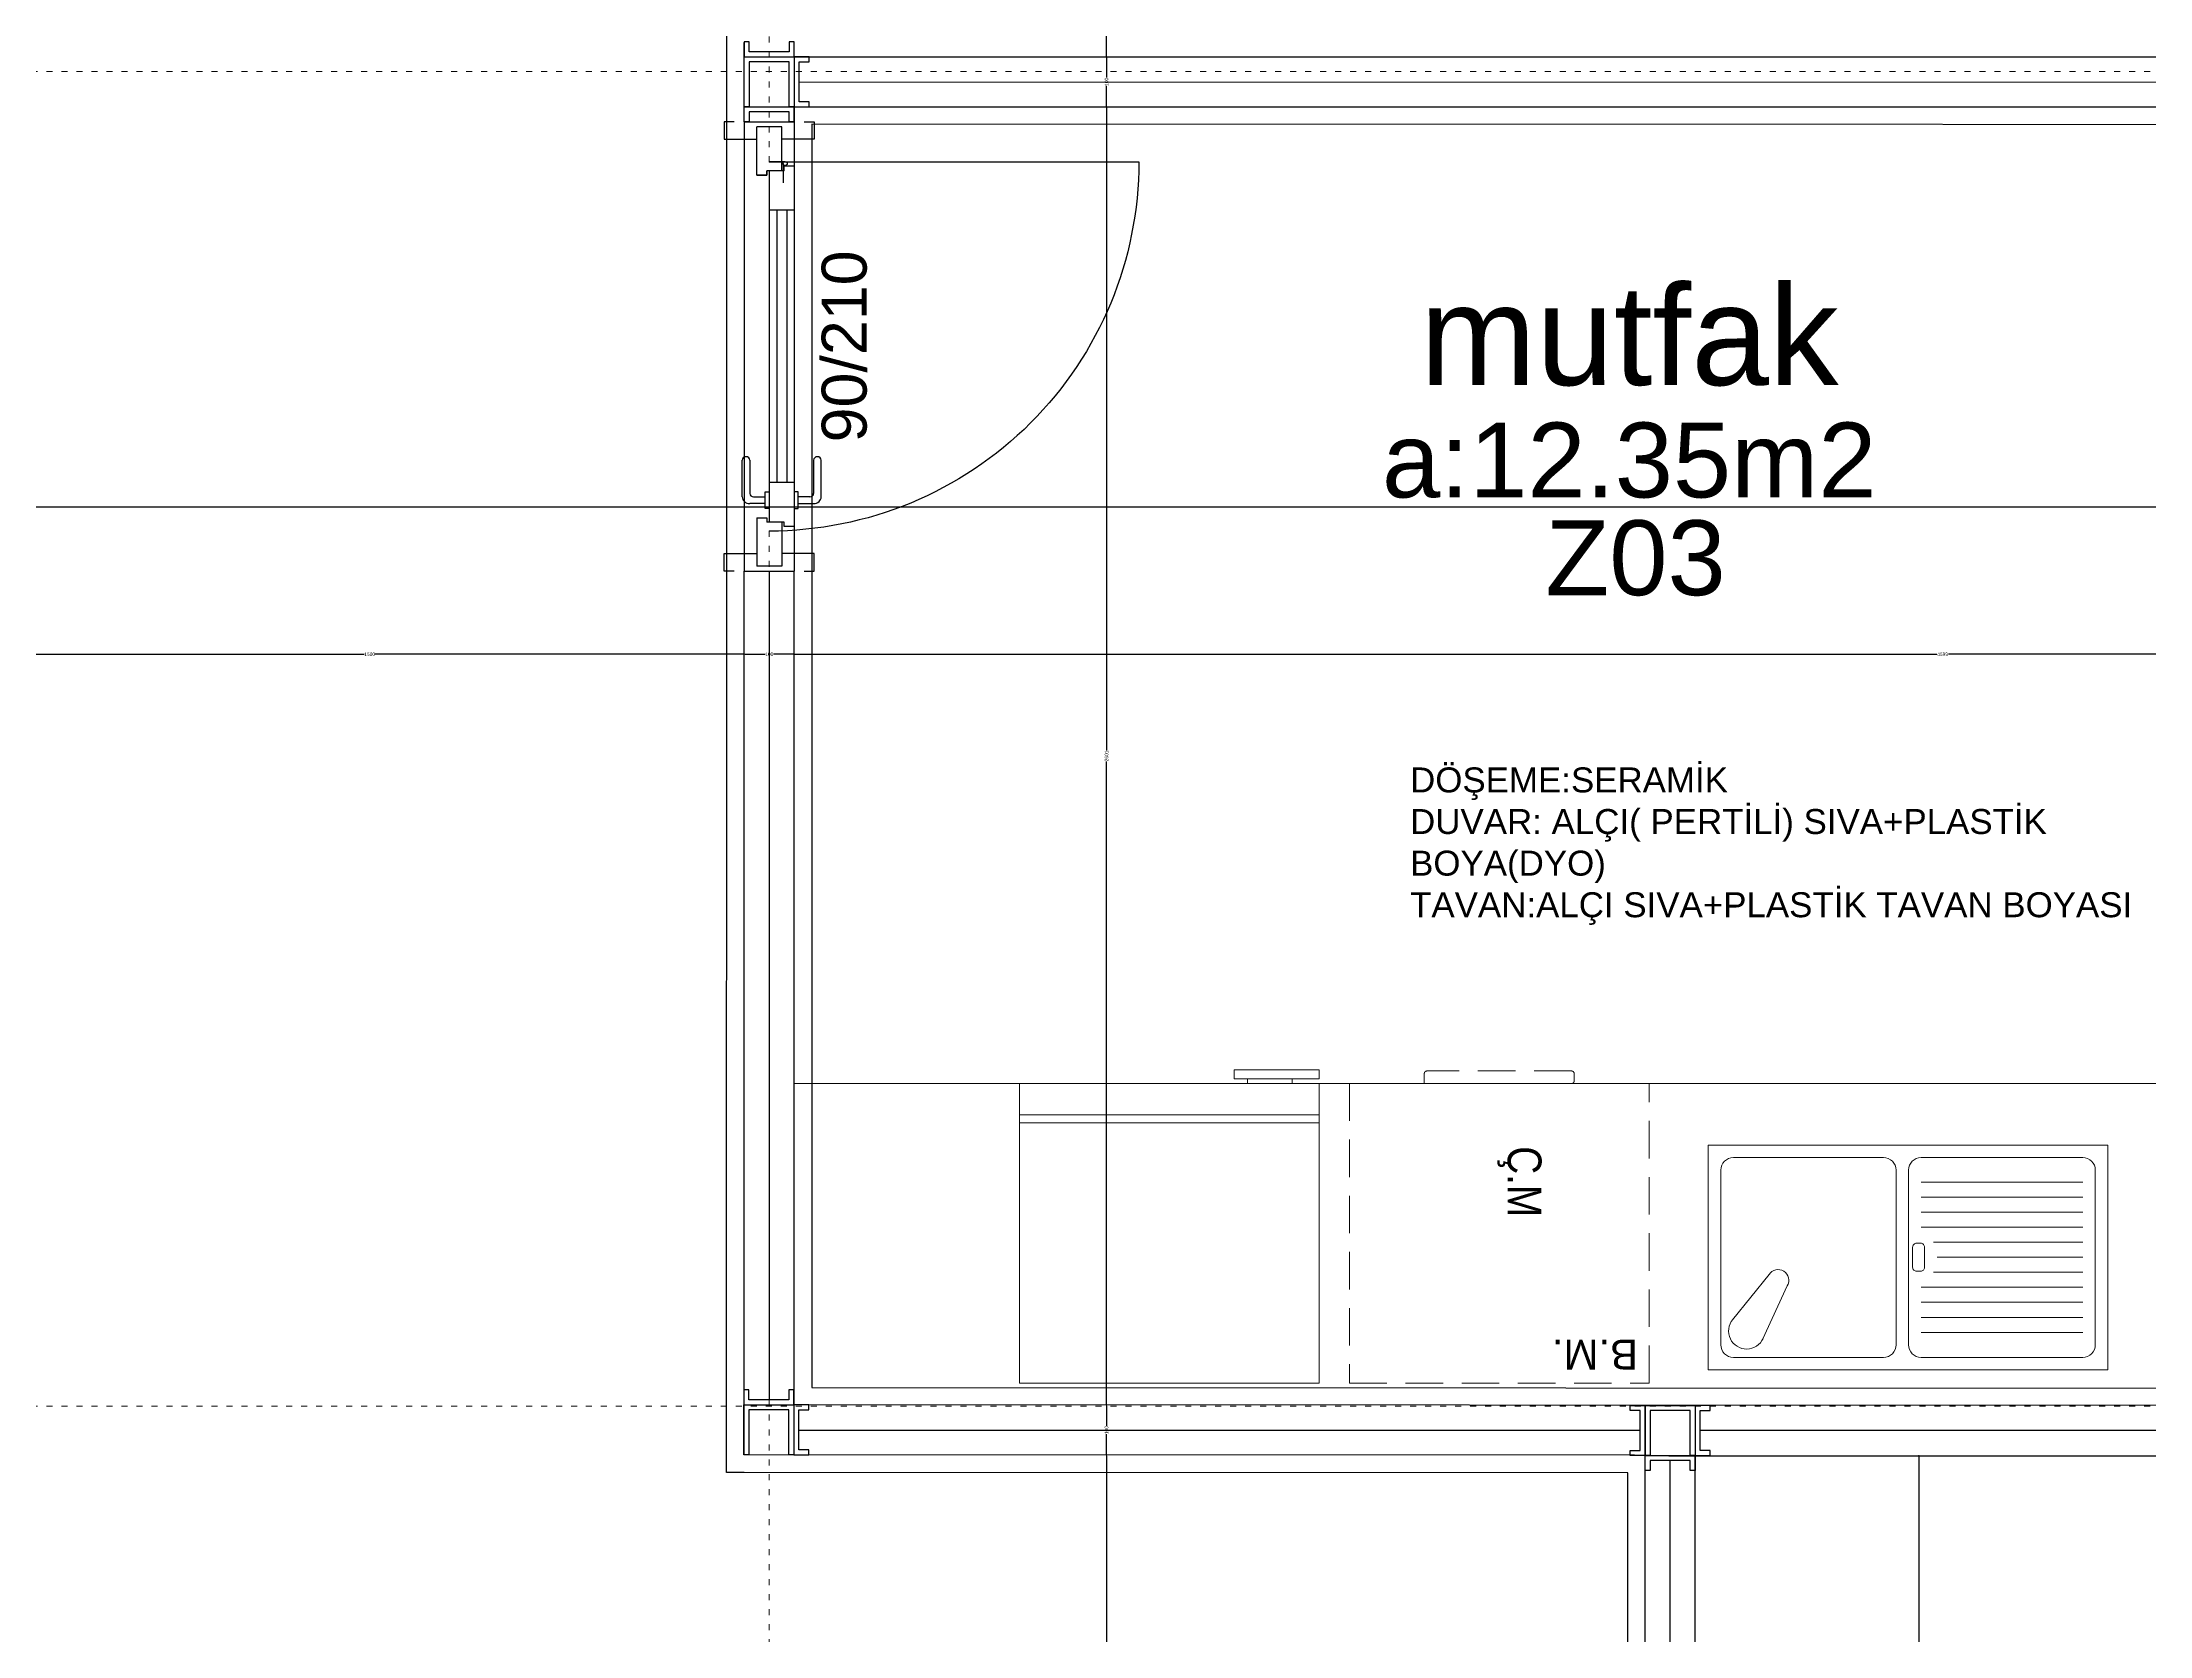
# Model space of a CAD drawing. Header units: centimetres. Extents: x -373760 to 14750, y -122502 to 29584.
# Drawn here: x -286077 to -281857, y -75627 to -72435 of the extents above; entities that cross this region are included whole.
import ezdxf
from ezdxf.enums import TextEntityAlignment as Align

# ---------------------------------------------------------------- set-up
doc = ezdxf.new("R2010")
doc.units = ezdxf.units.CM
doc.linetypes.add('ACAD_ISO03W100', pattern=[30, 12, -18])
doc.linetypes.add('HIDDENX2', pattern=[0.75, 0.5, -0.25])
for name, color, linetype, lineweight in [('AKSLAR-P', 211, 'Continuous', 9), ('duvar', 10, 'Continuous', 25), ('KAPI', 205, 'Continuous', 25), ('KESİT CIZGILERİ-P', 35, 'Continuous', 25), ('TEFRIS -P', 173, 'Continuous', 9), ('TEFRIS -P @ 1', 173, 'Continuous', 9), ('TEFRIS_TWA', 173, 'Continuous', 9), ('YAZI_MIMARI_GENEL_TWA', 253, 'Continuous', 9), ('YAZILAR-P', 173, 'Continuous', 9), ('ÖLÇÜ', 3, 'Continuous', 25), ('Ölçü iç KGK', 124, 'Continuous', 20)]:
    doc.layers.add(name, color=color, linetype=linetype, lineweight=lineweight)
for name, color, linetype in [('alan', 7, 'Continuous'), ('duvar-kesim', 7, 'Continuous'), ('kapi-yazi', 7, 'Continuous'), ('Kolon', 7, 'Continuous'), ('mahal', 7, 'Continuous'), ('MERDİVEN1', 9, 'Continuous'), ('Oda', 7, 'Continuous'), ('siva', 121, 'Continuous'), ('TASYUNU-P', 40, 'Continuous')]:
    doc.layers.add(name, color=color, linetype=linetype)
doc.styles.add('AURA Swiss CnBT', font='swissc.ttf')
doc.styles.get("Standard").update_dxf_attribs({"font": 'arial.ttf'})
doc.linetypes.add('BATTING', pattern='A,0.00254,-2.54,[134,ltypeshp.shx,S=2.54,R=0,X=-2.54,Y=0],-5.08,[134,ltypeshp.shx,S=2.54,R=180,X=2.54,Y=0],-2.54', length=10.16254)
doc.dimstyles.new('Aydın İç Ölçü', dxfattribs={"dimtxt": 7, "dimasz": 3, "dimexe": 0.18, "dimexo": 0.0625, "dimgap": 1, "dimtad": 0, "dimdec": 0, "dimzin": 0, "dimdsep": 46, "dimtxsty": 'Standard', "dimblk": 'DOT', "dimcen": 1, "dimse1": 1, "dimse2": 1, "dimclrd": 256, "dimclrt": 6, "dimadec": 0, "dimazin": 0, "dimtfac": 1, "dimtdec": 0, "dimtix": 1, "dimtofl": 0, "dimtmove": 0, "dimatfit": 3, "dimldrblk": 'DOT', "dimfxl": 1, "dimtolj": 1, "dimtzin": 0, "dimarcsym": 0})

# ---------------------------------------------------------------- blocks, each defined once
blk = doc.blocks.new('*U151')
at = {"layer": 'TEFRIS_TWA'}
for p, q in [((0, -52.1), (60, -52.1)), ((0, -53.7), (60, -53.7)), ((45.7, -60), (45.7, -60.9)), ((45.7, -60), (45.7, -60.9)), ((54.6, -60.9), (54.6, -60)), ((54.6, -60.9), (54.6, -60))]:
    blk.add_line(p, q, dxfattribs=at)
for points in [[(60, -60), (60, 0), (0, 0), (0, -60)], [(60, -62.7), (43, -62.7), (43, -60.9), (60, -60.9)]]:
    blk.add_lwpolyline(points, close=True, dxfattribs=at)
for points in [[(54.6, -60), (60, -60), (60, 0), (0, 0), (0, -60), (45.7, -60)], [(54.6, -60.9), (60, -60.9), (60, -62.7), (43, -62.7), (43, -60.9), (45.7, -60.9)]]:
    blk.add_lwpolyline(points, dxfattribs=at)
blk = doc.blocks.new('*U152')
at = {"layer": 'TEFRIS_TWA', "linetype": 'Continuous', "lineweight": 5}
for p, q in [((5.01, -7.5), (37.39, -7.5)), ((5.01, -10.51), (37.39, -10.51)), ((5.01, -13.52), (37.39, -13.52)), ((5.01, -16.53), (37.39, -16.53)), ((5.01, -19.54), (34.88, -19.54)), ((5.01, -22.54), (34.18, -22.54)), ((5.01, -25.55), (34.88, -25.55)), ((5.01, -28.56), (37.39, -28.56)), ((5.01, -31.57), (37.39, -31.57)), ((5.01, -34.58), (37.39, -34.58)), ((37.39, -37.58), (5.01, -37.58))]:
    blk.add_line(p, q, dxfattribs=at)
at = {"layer": 'TEFRIS_TWA'}
blk.add_lwpolyline([(0, -45), (80, -45), (80, 0), (0, 0)], close=True, dxfattribs=at)
at = {"layer": 'TEFRIS_TWA', "linetype": 'Continuous', "lineweight": 5}
for points in [[(39.89, -5), (39.89, -40, -0.415041), (37.39, -42.5), (5.01, -42.5, -0.415041), (2.51, -40), (2.51, -5, -0.414214), (5.01, -2.49), (37.39, -2.49, -0.414214)], [(42.4, -5), (42.4, -40, 0.415041), (44.91, -42.5), (74.98, -42.5, 0.415041), (77.49, -40), (77.49, -5, 0.414214), (74.98, -2.49), (44.91, -2.49, 0.414214)]]:
    blk.add_lwpolyline(points, format="xyb", close=True, dxfattribs=at)
blk.add_lwpolyline([(69.06, -6.21), (64.18, -16.79, 1), (67.83, -19.06), (75.16, -10)], format="xyb", dxfattribs=at)
at = {"layer": 'TEFRIS_TWA', "linetype": 'Continuous', "lineweight": 18, "flags": 128}
blk.add_lwpolyline([(37.49, -19.74), (38.29, -19.74, -0.414214), (39.09, -20.54), (39.09, -24.55, -0.414214), (38.29, -25.35), (37.49, -25.35, -0.414214), (36.68, -24.55), (36.68, -20.54, -0.414214)], format="xyb", close=True, dxfattribs=at)
at = {"layer": 'TEFRIS_TWA', "linetype": 'Continuous', "lineweight": 5}
blk.add_arc((72.32, -7.77), 3.61, 320.2965, 156.0019, dxfattribs=at)
blk = doc.blocks.new('*U153')
at = {"layer": 'TEFRIS_TWA', "linetype": 'HIDDENX2', "ltscale": 15}
for points in [[(15.5, -60, 0.414214), (15, -60.5), (15, -62, 0.414214), (15.5, -62.5), (44.5, -62.5, 0.414214), (45, -62), (45, -60), (60, -60), (60, 0), (0, 0), (0, -60)], [(45, -60), (15.5, -60, 0.414214), (15, -60.5), (15, -62, 0.414214), (15.5, -62.5), (44.5, -62.5, 0.414214), (45, -62)]]:
    blk.add_lwpolyline(points, format="xyb", close=True, dxfattribs=at)
at = {"layer": 'YAZI_MIMARI_GENEL_TWA', "insert": (2.22, -2.7), "char_height": 6, "attachment_point": 1}
blk.add_mtext_dynamic_manual_height_columns('B.M.', width=17.6081, gutter_width=12.5, heights=[0], dxfattribs=at)
blk = doc.blocks.new('_Dot')
at = {"color": 0, "linetype": 'ByBlock', "lineweight": -2}
blk.add_line((-0.5, 0), (-1, 0), dxfattribs=at)
at = {"color": 0, "linetype": 'ByBlock', "const_width": 0.5}
blk.add_lwpolyline([(-0.25, 0, 1), (0.25, 0, 1)], format="xyb", close=True, dxfattribs=at)
blk = doc.blocks.new('*D314')
at = {"layer": 'Defpoints', "color": 0, "transparency": 16777216}
for p in [(-282319.1, -75266.4), (-282315.9, -75266.4), (-282316.2, -76468.6)]:
    blk.add_point(p, dxfattribs=at)
at = {"layer": 'Ölçü iç KGK', "lineweight": -2, "transparency": 16777216}
for p, q in [((-282319.1, -75269.4), (-282319.1, -75856.4)), ((-282319.1, -76465.6), (-282319.1, -75878.6))]:
    blk.add_line(p, q, dxfattribs=at)
at = {"layer": 'Ölçü iç KGK', "lineweight": -2, "transparency": 16777216, "xscale": 3, "yscale": 3, "zscale": 3}
for p, rotation in [((-282319.1, -75266.4), 90), ((-282319.1, -76468.6), 270)]:
    blk.add_blockref('_Dot', p, dxfattribs=dict(at, rotation=rotation))
at = {"layer": 'Ölçü iç KGK', "color": 6, "transparency": 16777216, "insert": (-282319.1, -75867.5), "char_height": 7, "attachment_point": 5, "rotation": 90}
blk.add_mtext('\\A1;1202', dxfattribs=at)
blk = doc.blocks.new('fm-door1')
at = {"linetype": 'Continuous'}
for p, q in [((9, 5), (91, 5)), ((9, 5), (9, 3)), ((19, 5), (19, 0)), ((81, 5), (81, 0)), ((91, 5), (91, 3)), ((0, 2.5), (0, -2.5)), ((10, 2.5), (0, 2.5)), ((7.97, 3.18), (7.97, -0.03)), ((8.4, 2.76), (12.78, 2.76)), ((10, 3), (9, 3)), ((10, 3), (10, -0.5)), ((10, 3), (10, -0.5)), ((10, 0), (90, 0)), ((91, 3), (90, 3)), ((90, 3), (90, -0.5)), ((90, 2.5), (100, 2.5)), ((100, 2.5), (100, -2.5)), ((11, -2.5), (0, -2.5)), ((10, -0.5), (11, -0.5)), ((11, -0.5), (10, -0.5)), ((11, -0.5), (11, -2.5)), ((11, -2.5), (11, -0.5)), ((89, -2.5), (89, -0.5)), ((89, -0.5), (90, -0.5)), ((89, -2.5), (100, -2.5))]:
    blk.add_line(p, q, dxfattribs=at)
at = {"color": 8, "linetype": 'Continuous'}
for p, q in [((19, 3.5), (81, 3.5)), ((19, 1.5), (81, 1.5))]:
    blk.add_line(p, q, dxfattribs=at)
at = {"linetype": 'Continuous'}
for points in [[(85.76, 5.81), (85.76, 8.89, 0.414214), (84.24, 10.41), (75.86, 10.41, 1), (75.86, 8.89), (83.48, 8.89, -0.414214), (84.24, 8.13), (84.24, 5.81)], [(85.76, -0.81), (85.76, -3.89, -0.414214), (84.24, -5.41), (75.86, -5.41, -1), (75.86, -3.89), (83.48, -3.89, 0.414214), (84.24, -3.13), (84.24, -0.81)]]:
    blk.add_lwpolyline(points, format="xyb", dxfattribs=at)
for points in [[(86.9, 5), (86.9, 5.81), (83.1, 5.81), (83.1, 5)], [(86.9, 0), (86.9, -0.81), (83.1, -0.81), (83.1, 0)]]:
    blk.add_lwpolyline(points, dxfattribs=at)
blk.add_circle((8.4, 3.18), 0.426, dxfattribs=at)
blk = doc.blocks.new('fgwefgweg')
at = {"layer": 'KESİT CIZGILERİ-P'}
blk.add_lwpolyline([(17791.89, 1769.25), (17791.89, 1749.25), (16491.66, 1749.25), (16491.66, 1769.48)], dxfattribs=at)
blk = doc.blocks.new('*D412')
at = {"layer": 'Defpoints', "color": 0, "ltscale": 0.5, "transparency": 16777216}
for p in [(-286170.8, -73660.9), (-284670.8, -73660.9), (-284670.8, -73660.9)]:
    blk.add_point(p, dxfattribs=at)
at = {"layer": 'Ölçü iç KGK', "lineweight": -2, "ltscale": 0.5, "transparency": 16777216}
for p, q in [((-286167.8, -73660.9), (-285431.9, -73660.9)), ((-284673.8, -73660.9), (-285409.7, -73660.9))]:
    blk.add_line(p, q, dxfattribs=at)
at = {"layer": 'Ölçü iç KGK', "lineweight": -2, "ltscale": 0.5, "transparency": 16777216, "xscale": 3, "yscale": 3, "zscale": 3, "rotation": 180}
blk.add_blockref('_Dot', (-286170.8, -73660.9), dxfattribs=at)
at = {"layer": 'Ölçü iç KGK', "lineweight": -2, "ltscale": 0.5, "transparency": 16777216, "xscale": 3, "yscale": 3, "zscale": 3}
blk.add_blockref('_Dot', (-284670.8, -73660.9), dxfattribs=at)
at = {"layer": 'Ölçü iç KGK', "color": 6, "lineweight": -2, "ltscale": 0.5, "transparency": 16777216, "insert": (-285420.8, -73660.9), "char_height": 7, "attachment_point": 5}
blk.add_mtext('\\A1;1500', dxfattribs=at)
blk = doc.blocks.new('*D413')
at = {"layer": 'Defpoints', "color": 0, "ltscale": 0.5, "transparency": 16777216}
for p in [(-284670.8, -73660.9), (-284570.8, -73660.9), (-284570.8, -73673.4)]:
    blk.add_point(p, dxfattribs=at)
at = {"layer": 'Ölçü iç KGK', "lineweight": -2, "ltscale": 0.5, "transparency": 16777216}
for p, q in [((-284667.8, -73660.9), (-284629.2, -73660.9)), ((-284573.8, -73660.9), (-284612.4, -73660.9))]:
    blk.add_line(p, q, dxfattribs=at)
at = {"layer": 'Ölçü iç KGK', "lineweight": -2, "ltscale": 0.5, "transparency": 16777216, "xscale": 3, "yscale": 3, "zscale": 3, "rotation": 180}
blk.add_blockref('_Dot', (-284670.8, -73660.9), dxfattribs=at)
at = {"layer": 'Ölçü iç KGK', "lineweight": -2, "ltscale": 0.5, "transparency": 16777216, "xscale": 3, "yscale": 3, "zscale": 3}
blk.add_blockref('_Dot', (-284570.8, -73660.9), dxfattribs=at)
at = {"layer": 'Ölçü iç KGK', "color": 6, "lineweight": -2, "ltscale": 0.5, "transparency": 16777216, "insert": (-284620.8, -73660.9), "char_height": 7, "attachment_point": 5}
blk.add_mtext('\\A1;100', dxfattribs=at)
blk = doc.blocks.new('*D414')
at = {"layer": 'Defpoints', "color": 0, "ltscale": 0.5, "transparency": 16777216}
for p in [(-284570.8, -73673.4), (-279972.3, -73660.9), (-279972.3, -74495.1)]:
    blk.add_point(p, dxfattribs=at)
at = {"layer": 'Ölçü iç KGK', "lineweight": -2, "ltscale": 0.5, "transparency": 16777216}
for p, q in [((-284567.8, -73660.9), (-282283.1, -73660.9)), ((-279975.3, -73660.9), (-282259.9, -73660.9))]:
    blk.add_line(p, q, dxfattribs=at)
at = {"layer": 'Ölçü iç KGK', "lineweight": -2, "ltscale": 0.5, "transparency": 16777216, "xscale": 3, "yscale": 3, "zscale": 3, "rotation": 180}
blk.add_blockref('_Dot', (-284570.8, -73660.9), dxfattribs=at)
at = {"layer": 'Ölçü iç KGK', "lineweight": -2, "ltscale": 0.5, "transparency": 16777216, "xscale": 3, "yscale": 3, "zscale": 3}
blk.add_blockref('_Dot', (-279972.3, -73660.9), dxfattribs=at)
at = {"layer": 'Ölçü iç KGK', "color": 6, "lineweight": -2, "ltscale": 0.5, "transparency": 16777216, "insert": (-282271.5, -73660.9), "char_height": 7, "attachment_point": 5}
blk.add_mtext('\\A1;4599', dxfattribs=at)
blk = doc.blocks.new('*D416')
at = {"layer": 'Defpoints', "color": 0, "ltscale": 0.5, "transparency": 16777216}
for p in [(-283958.8, -69115.3), (-283945.5, -72464.3), (-283945.5, -72464.3)]:
    blk.add_point(p, dxfattribs=at)
at = {"layer": 'Ölçü iç KGK', "lineweight": -2, "ltscale": 0.5, "transparency": 16777216}
for p, q in [((-283945.5, -69118.3), (-283945.5, -70778.3)), ((-283945.5, -72461.3), (-283945.5, -70801.3))]:
    blk.add_line(p, q, dxfattribs=at)
at = {"layer": 'Ölçü iç KGK', "lineweight": -2, "ltscale": 0.5, "transparency": 16777216, "xscale": 3, "yscale": 3, "zscale": 3}
for p, rotation in [((-283945.5, -69115.3), 90), ((-283945.5, -72464.3), 270)]:
    blk.add_blockref('_Dot', p, dxfattribs=dict(at, rotation=rotation))
at = {"layer": 'Ölçü iç KGK', "color": 6, "lineweight": -2, "ltscale": 0.5, "transparency": 16777216, "insert": (-283945.5, -70789.8), "char_height": 7, "attachment_point": 5, "rotation": 90}
blk.add_mtext('\\A1;3349', dxfattribs=at)
blk = doc.blocks.new('*D417')
at = {"layer": 'Defpoints', "color": 0, "ltscale": 0.5, "transparency": 16777216}
for p in [(-283945.5, -72464.3), (-283945.5, -72564.3), (-283945.5, -72564.3)]:
    blk.add_point(p, dxfattribs=at)
at = {"layer": 'Ölçü iç KGK', "lineweight": -2, "ltscale": 0.5, "transparency": 16777216}
for p, q in [((-283945.5, -72467.3), (-283945.5, -72505.9)), ((-283945.5, -72561.3), (-283945.5, -72522.6))]:
    blk.add_line(p, q, dxfattribs=at)
at = {"layer": 'Ölçü iç KGK', "lineweight": -2, "ltscale": 0.5, "transparency": 16777216, "xscale": 3, "yscale": 3, "zscale": 3}
for p, rotation in [((-283945.5, -72464.3), 90), ((-283945.5, -72564.3), 270)]:
    blk.add_blockref('_Dot', p, dxfattribs=dict(at, rotation=rotation))
at = {"layer": 'Ölçü iç KGK', "color": 6, "lineweight": -2, "ltscale": 0.5, "transparency": 16777216, "insert": (-283945.5, -72514.3), "char_height": 7, "attachment_point": 5, "rotation": 90}
blk.add_mtext('\\A1;100', dxfattribs=at)
blk = doc.blocks.new('*D418')
at = {"layer": 'Defpoints', "color": 0, "ltscale": 0.5, "transparency": 16777216}
for p in [(-283945.5, -72564.3), (-283947.9, -75164.8), (-283945.5, -75164.8)]:
    blk.add_point(p, dxfattribs=at)
at = {"layer": 'Ölçü iç KGK', "lineweight": -2, "ltscale": 0.5, "transparency": 16777216}
for p, q in [((-283945.5, -72567.3), (-283945.5, -73853.7)), ((-283945.5, -75161.8), (-283945.5, -73875.4))]:
    blk.add_line(p, q, dxfattribs=at)
at = {"layer": 'Ölçü iç KGK', "lineweight": -2, "ltscale": 0.5, "transparency": 16777216, "xscale": 3, "yscale": 3, "zscale": 3}
for p, rotation in [((-283945.5, -72564.3), 90), ((-283945.5, -75164.8), 270)]:
    blk.add_blockref('_Dot', p, dxfattribs=dict(at, rotation=rotation))
at = {"layer": 'Ölçü iç KGK', "color": 6, "lineweight": -2, "ltscale": 0.5, "transparency": 16777216, "insert": (-283945.5, -73864.5), "char_height": 7, "attachment_point": 5, "rotation": 90}
blk.add_mtext('\\A1;2601', dxfattribs=at)
blk = doc.blocks.new('*D419')
at = {"layer": 'Defpoints', "color": 0, "ltscale": 0.5, "transparency": 16777216}
for p in [(-283947.9, -75164.8), (-283947.9, -75264.8), (-283945.5, -75264.8)]:
    blk.add_point(p, dxfattribs=at)
at = {"layer": 'Ölçü iç KGK', "lineweight": -2, "ltscale": 0.5, "transparency": 16777216}
for p, q in [((-283945.5, -75167.8), (-283945.5, -75206.4)), ((-283945.5, -75261.8), (-283945.5, -75223.2))]:
    blk.add_line(p, q, dxfattribs=at)
at = {"layer": 'Ölçü iç KGK', "lineweight": -2, "ltscale": 0.5, "transparency": 16777216, "xscale": 3, "yscale": 3, "zscale": 3}
for p, rotation in [((-283945.5, -75164.8), 90), ((-283945.5, -75264.8), 270)]:
    blk.add_blockref('_Dot', p, dxfattribs=dict(at, rotation=rotation))
at = {"layer": 'Ölçü iç KGK', "color": 6, "lineweight": -2, "ltscale": 0.5, "transparency": 16777216, "insert": (-283945.5, -75214.8), "char_height": 7, "attachment_point": 5, "rotation": 90}
blk.add_mtext('\\A1;100', dxfattribs=at)
blk = doc.blocks.new('*D420')
at = {"layer": 'Defpoints', "color": 0, "ltscale": 0.5, "transparency": 16777216}
for p in [(-283947.9, -75264.8), (-284095.5, -78993.5), (-283945.5, -78993.5)]:
    blk.add_point(p, dxfattribs=at)
at = {"layer": 'Ölçü iç KGK', "lineweight": -2, "ltscale": 0.5, "transparency": 16777216}
for p, q in [((-283945.5, -75267.8), (-283945.5, -77117.7)), ((-283945.5, -78990.5), (-283945.5, -77140.6))]:
    blk.add_line(p, q, dxfattribs=at)
at = {"layer": 'Ölçü iç KGK', "lineweight": -2, "ltscale": 0.5, "transparency": 16777216, "xscale": 3, "yscale": 3, "zscale": 3}
for p, rotation in [((-283945.5, -75264.8), 90), ((-283945.5, -78993.5), 270)]:
    blk.add_blockref('_Dot', p, dxfattribs=dict(at, rotation=rotation))
at = {"layer": 'Ölçü iç KGK', "color": 6, "lineweight": -2, "ltscale": 0.5, "transparency": 16777216, "insert": (-283945.5, -77129.2), "char_height": 7, "attachment_point": 5, "rotation": 90}
blk.add_mtext('\\A1;3729', dxfattribs=at)

msp = doc.modelspace()

# ---------------------------------------------------------------- linework, layer by layer
at = {"layer": 'AKSLAR-P', "linetype": 'ACAD_ISO03W100'}
for p, q in [((-284620.81, -66063.45), (-284620.81, -83872.12)), ((-293837.69, -72493.52), (-276960.19, -72493.52)), ((-293837.69, -75167.02), (-276960.19, -75167.02))]:
    msp.add_line(p, q, dxfattribs=at)
at = {"layer": 'duvar'}
for p, q in [((-284670.81, -72594.25), (-284670.81, -72435.3)), ((-284570.81, -72594.25), (-284570.81, -72564.25)), ((-284670.81, -75264.52), (-284670.81, -73494.25)), ((-284570.81, -75264.57), (-284570.81, -73494.25)), ((-279972.38, -75166.5), (-284670.81, -75164.52)), ((-282888.22, -75265.31), (-284670.81, -75264.52)), ((-282866.83, -78993.7), (-282866.83, -75265.46)), ((-282819.4, -75266.16), (-279872.31, -75266.77)), ((-282766.83, -79268.61), (-282766.83, -75266.31))]:
    msp.add_line(p, q, dxfattribs=at)
at = {"layer": 'duvar', "lineweight": -2, "ltscale": 0.5}
for p, q in [((-284670.81, -72594.25), (-284570.81, -72594.25)), ((-284670.81, -73494.25), (-284570.81, -73494.25))]:
    msp.add_line(p, q, dxfattribs=at)
at = {"layer": 'duvar'}
for points in [[(-284670.81, -72464.25), (-279871.94, -72464.25)], [(-284670.81, -72564.25), (-279871.95, -72564.25)]]:
    msp.add_lwpolyline(points, dxfattribs=at)
at = {"layer": 'duvar-kesim', "lineweight": -2, "ltscale": 0.5}
for p, q in [((-284670.81, -72594.25), (-284670.81, -73494.25)), ((-284570.81, -72594.25), (-284570.81, -73494.25))]:
    msp.add_line(p, q, dxfattribs=at)
at = {"layer": 'KAPI', "lineweight": -2, "ltscale": 0.5}
for points in [[(-284690.81, -72594.25), (-284710.81, -72594.25), (-284710.81, -72629.25), (-284645.81, -72629.25)], [(-284550.81, -72594.25), (-284530.81, -72594.25), (-284530.81, -72629.25), (-284595.81, -72629.25)], [(-284690.81, -73494.25), (-284710.81, -73494.25), (-284710.81, -73459.25), (-284645.81, -73459.25)], [(-284550.81, -73494.25), (-284530.81, -73494.25), (-284530.81, -73459.25), (-284595.81, -73459.25)]]:
    msp.add_lwpolyline(points, dxfattribs=at)
msp.add_lwpolyline([(-284620.81, -72674.25), (-283880.81, -72674.25, -0.4142136), (-284620.81, -73414.25, -0.4142136)], format="xyb", dxfattribs=at)
at = {"layer": 'Kolon', "ltscale": 0.8}
for points in [[(-284660.81, -72434.25), (-284670.81, -72434.25), (-284670.81, -72464.25), (-284570.81, -72464.25), (-284570.81, -72434.25), (-284580.81, -72434.25), (-284580.81, -72454.25), (-284660.81, -72454.25), (-284660.81, -72434.25)], [(-284660.81, -72564.25), (-284670.81, -72564.25), (-284670.81, -72464.25), (-284570.81, -72464.25), (-284570.81, -72564.25), (-284580.81, -72564.25), (-284580.81, -72474.25), (-284660.81, -72474.25), (-284660.81, -72564.25)], [(-284540.81, -72474.25), (-284540.81, -72464.25), (-284570.81, -72464.25), (-284570.81, -72564.25), (-284540.81, -72564.25), (-284540.81, -72554.25), (-284560.81, -72554.25), (-284560.81, -72474.25), (-284540.81, -72474.25)], [(-284660.81, -72594.25), (-284670.81, -72594.25), (-284670.81, -72564.25), (-284570.81, -72564.25), (-284570.81, -72594.25), (-284580.81, -72594.25), (-284580.81, -72574.25), (-284660.81, -72574.25), (-284660.81, -72594.25)], [(-284661.4, -75134.52), (-284671.4, -75134.52), (-284671.4, -75164.52), (-284571.4, -75164.52), (-284571.4, -75134.52), (-284581.4, -75134.52), (-284581.4, -75154.52), (-284661.4, -75154.52), (-284661.4, -75134.52)], [(-284661.4, -75264.52), (-284671.4, -75264.52), (-284671.4, -75164.52), (-284571.4, -75164.52), (-284571.4, -75264.52), (-284581.4, -75264.52), (-284581.4, -75174.52), (-284661.4, -75174.52), (-284661.4, -75264.52)], [(-284541.4, -75174.52), (-284541.4, -75164.52), (-284571.4, -75164.52), (-284571.4, -75264.52), (-284541.4, -75264.52), (-284541.4, -75254.52), (-284561.4, -75254.52), (-284561.4, -75174.52), (-284541.4, -75174.52)], [(-282896.83, -75175.46), (-282896.83, -75165.46), (-282866.83, -75165.46), (-282866.83, -75265.46), (-282896.83, -75265.46), (-282896.83, -75255.46), (-282876.83, -75255.46), (-282876.83, -75175.46), (-282896.83, -75175.46)], [(-282856.83, -75265.46), (-282866.83, -75265.46), (-282866.83, -75165.46), (-282766.83, -75165.46), (-282766.83, -75265.46), (-282776.83, -75265.46), (-282776.83, -75175.46), (-282856.83, -75175.46), (-282856.83, -75265.46)], [(-282736.83, -75175.46), (-282736.83, -75165.46), (-282766.83, -75165.46), (-282766.83, -75265.46), (-282736.83, -75265.46), (-282736.83, -75255.46), (-282756.83, -75255.46), (-282756.83, -75175.46), (-282736.83, -75175.46)], [(-282856.83, -75295.46), (-282866.83, -75295.46), (-282866.83, -75265.46), (-282766.83, -75265.46), (-282766.83, -75295.46), (-282776.83, -75295.46), (-282776.83, -75275.46), (-282856.83, -75275.46), (-282856.83, -75295.46)]]:
    msp.add_lwpolyline(points, dxfattribs=at)
at = {"layer": 'siva', "lineweight": -2, "ltscale": 0.45}
msp.add_lwpolyline([(-286135.83, -78958.54), (-285474.74, -78958.54), (-284474.74, -78958.54), (-282901.83, -78958.54), (-282901.83, -75300.45), (-284670.82, -75299.52), (-284706.4, -75299.51), (-284706.4, -75164.52), (-284706.4, -75134.52), (-284705.81, -73494.25), (-284705.81, -72594.25), (-284705.81, -72564.25), (-284705.81, -72464.25), (-284705.81, -72434.25), (-284705.81, -71534.25), (-284705.81, -71416.17), (-284706.63, -71416.17), (-284706.63, -71386.17), (-285536.63, -71386.17), (-285536.63, -71384.54), (-286003.42, -71383.04), (-286070.82, -71383.04), (-286135.91, -71383.04)], dxfattribs=at)
msp.add_lwpolyline([(-280007.12, -73222.14), (-280007.01, -72600.3), (-284535.81, -72599.28), (-284535.81, -73494.25), (-284535.81, -75129.53), (-280007.38, -75131.49), (-280007.28, -74422.14), (-280007.12, -73222.14, -0.0000123)], format="xyb", close=True, dxfattribs=at)
at = {"layer": 'TASYUNU-P', "linetype": 'BATTING', "lineweight": -2, "ltscale": 0.45}
for p, q in [((-284560.81, -72514.25), (-279981.49, -72515.3)), ((-284620.81, -73494.25), (-284620.81, -75154.52)), ((-282876.83, -75215.46), (-284561.4, -75215.46)), ((-279982.31, -75216.77), (-282756.83, -75215.46)), ((-282816.83, -78983.7), (-282816.83, -75275.46))]:
    msp.add_line(p, q, dxfattribs=at)
at = {"layer": 'TEFRIS -P'}
msp.add_line((-284570.81, -74520.58), (-279972.29, -74520.58), dxfattribs=at)

# ---------------------------------------------------------------- block references
at = {"layer": 'KAPI', "lineweight": -2, "ltscale": 0.5, "xscale": 8.8, "yscale": 10, "zscale": 8.8, "rotation": 270}
msp.add_blockref('fm-door1', (-284620.81, -72604.25), dxfattribs=at)
at = {"layer": 'MERDİVEN1', "xscale": 10, "yscale": 10, "zscale": 10}
msp.add_blockref('fgwefgweg', (-456307.1, -90858.53), dxfattribs=at)
at = {"layer": 'TEFRIS -P', "linetype": 'Continuous', "xscale": 10, "yscale": 10, "zscale": 10, "rotation": 180.0000000000015}
msp.add_blockref('*U153', (-282859.25, -75120.58), dxfattribs=at)
at = {"layer": 'TEFRIS -P', "xscale": 10, "yscale": 10, "zscale": 10, "rotation": 180.0000000000015}
msp.add_blockref('*U152', (-281940.65, -75094.1), dxfattribs=at)
at = {"layer": 'TEFRIS -P @ 1', "xscale": -10, "yscale": 10, "zscale": 10, "rotation": 180}
msp.add_blockref('*U151', (-284120.03, -75120.58), dxfattribs=at)

# ---------------------------------------------------------------- texts
at = {"layer": 'alan', "lineweight": -2, "ltscale": 0.5}
msp.add_text('a:12.35m2', height=150, dxfattribs=at).set_placement((-282898.88, -73346.78), align=Align.CENTER)
at = {"layer": 'kapi-yazi', "lineweight": -2, "ltscale": 0.5}
msp.add_text('90/210', height=90, rotation=90, dxfattribs=at).set_placement((-284470.81, -73044.25), align=Align.MIDDLE_CENTER)
at = {"layer": 'mahal', "lineweight": -2, "ltscale": 0.5}
msp.add_text('mutfak', height=200, dxfattribs=at).set_placement((-282898.88, -73121.78), align=Align.CENTER)
at = {"layer": 'Oda'}
msp.add_text('Z03', height=150, dxfattribs=at).set_placement((-282886.22, -73542.57), align=Align.CENTER)
at = {"layer": 'YAZILAR-P', "insert": (-283074.69, -74646.26), "char_height": 67.635, "attachment_point": 1, "rotation": 270, "style": 'AURA Swiss CnBT'}
msp.add_mtext('Ç.M', dxfattribs=at)
at = {"layer": 'ÖLÇÜ', "insert": (-283337.67, -73887.54), "char_height": 50, "attachment_point": 1}
msp.add_mtext_dynamic_manual_height_columns('DÖŞEME:SERAMİK\\PDUVAR: ALÇI( PERTİLİ) SIVA+PLASTİK BOYA(DYO)\\PTAVAN:ALÇI SIVA+PLASTİK TAVAN BOYASI', width=1522.1937, gutter_width=125, heights=[0], dxfattribs=at)

# ---------------------------------------------------------------- dimensions: what is measured, and where the dimension line sits
at = {"layer": 'Ölçü iç KGK', "lineweight": -2, "ltscale": 0.5}
for base, p1, p2, picture, middle in [((-283945.5, -72464.25), (-283958.83, -69115.34), (-283945.5, -72464.25), '*D416', (-283945.5, -70789.8)), ((-283945.5, -72564.25), (-283945.5, -72464.25), (-283945.5, -72564.25), '*D417', (-283945.5, -72514.25)), ((-283945.5, -75164.82), (-283945.5, -72564.25), (-283947.9, -75164.82), '*D418', (-283945.5, -73864.54)), ((-283945.5, -75264.82), (-283947.9, -75164.82), (-283947.94, -75264.82), '*D419', (-283945.5, -75214.82)), ((-283945.5, -78993.54), (-283947.94, -75264.82), (-284095.5, -78993.54), '*D420', (-283945.5, -77129.18))]:
    dim = msp.add_linear_dim(base=base, p1=p1, p2=p2, angle=90, dimstyle='Aydın İç Ölçü', dxfattribs=at)
    dim.commit()
    dim.dimension.update_dxf_attribs({"geometry": picture, "text_midpoint": middle})
for base, p1, p2, picture, middle in [((-284670.81, -73660.93), (-286170.83, -73660.93), (-284670.81, -73660.93), '*D412', (-285420.82, -73660.93)), ((-284570.81, -73660.93), (-284670.81, -73660.93), (-284570.81, -73673.43), '*D413', (-284620.81, -73660.93)), ((-279972.29, -73660.93), (-284570.81, -73673.43), (-279972.29, -74495.13), '*D414', (-282271.55, -73660.93))]:
    dim = msp.add_linear_dim(base=base, p1=p1, p2=p2, dimstyle='Aydın İç Ölçü', dxfattribs=at)
    dim.commit()
    dim.dimension.update_dxf_attribs({"geometry": picture, "text_midpoint": middle})
at = {"layer": 'Ölçü iç KGK'}
dim = msp.add_linear_dim(base=(-282319.1, -75266.42), p1=(-282316.15, -76468.61), p2=(-282315.87, -75266.42), angle=90, dimstyle='Aydın İç Ölçü', dxfattribs=at)
dim.commit()
dim.dimension.update_dxf_attribs({"geometry": '*D314', "text_midpoint": (-282319.1, -75867.52)})

doc.saveas('drawing.dxf')
